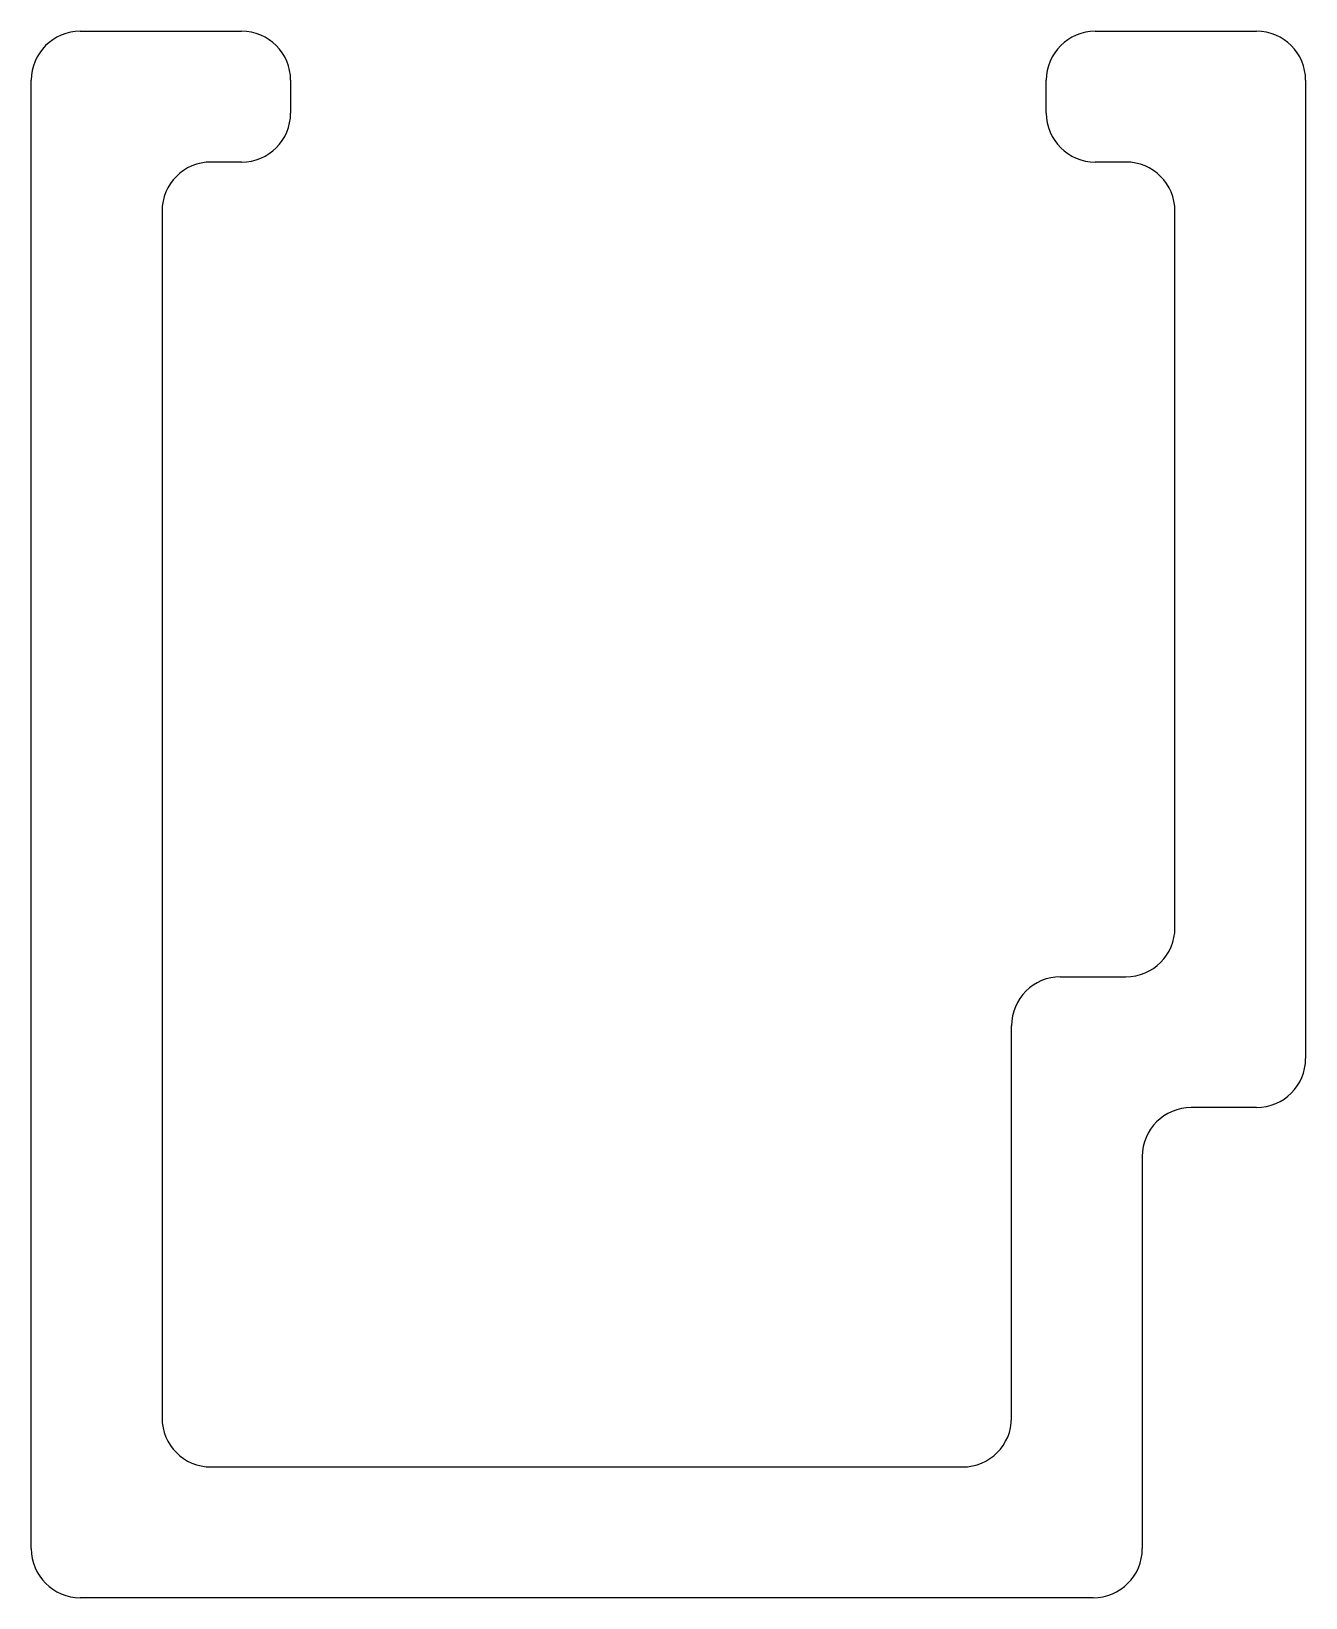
# Model space of a CAD drawing. Extents: x -8.2 to 11.7, y 6.6 to 31.
import ezdxf

# ---------------------------------------------------------------- set-up
doc = ezdxf.new("R2010")
doc.units = 0
doc.layers.get('0').update_dxf_attribs({"linetype": 'CONTINUOUS'})

msp = doc.modelspace()

# ---------------------------------------------------------------- linework, layer by layer
for p, q in [((-7.389, 30.957), (-4.881, 30.957)), ((8.391, 30.957), (10.899, 30.957)), ((-8.151, 7.37), (-8.151, 30.195)), ((-4.119, 30.195), (-4.119, 29.687)), ((7.629, 29.687), (7.629, 30.195)), ((11.661, 30.195), (11.661, 14.99)), ((-4.881, 28.925), (-5.349, 28.925)), ((8.867, 28.925), (8.391, 28.925)), ((-6.119, 28.163), (-6.119, 9.402)), ((9.629, 17.022), (9.629, 28.163)), ((7.851, 16.26), (8.867, 16.26)), ((7.089, 9.402), (7.089, 15.498)), ((10.899, 14.228), (9.883, 14.228)), ((9.121, 13.466), (9.121, 7.37)), ((-5.357, 8.64), (6.327, 8.64)), ((8.359, 6.608), (-7.389, 6.608))]:
    msp.add_line(p, q)
for centre, start, end in [((-7.389, 30.195), 90, 180), ((-4.881, 30.195), 0, 90), ((8.391, 30.195), 90, 180), ((10.899, 30.195), 0, 90), ((-4.881, 29.687), 270, 0), ((8.391, 29.687), 180, 270), ((-5.357, 28.163), 90, 180), ((8.867, 28.163), 0, 90), ((8.867, 17.022), 270, 0), ((7.851, 15.498), 90, 180), ((10.899, 14.99), 270, 360), ((9.883, 13.466), 90, 180), ((-5.357, 9.402), 180, 270), ((6.327, 9.402), 270, 360), ((-7.389, 7.37), 180, 270), ((8.359, 7.37), 270, 0)]:
    msp.add_arc(centre, 0.762, start, end)

doc.saveas('drawing.dxf')
